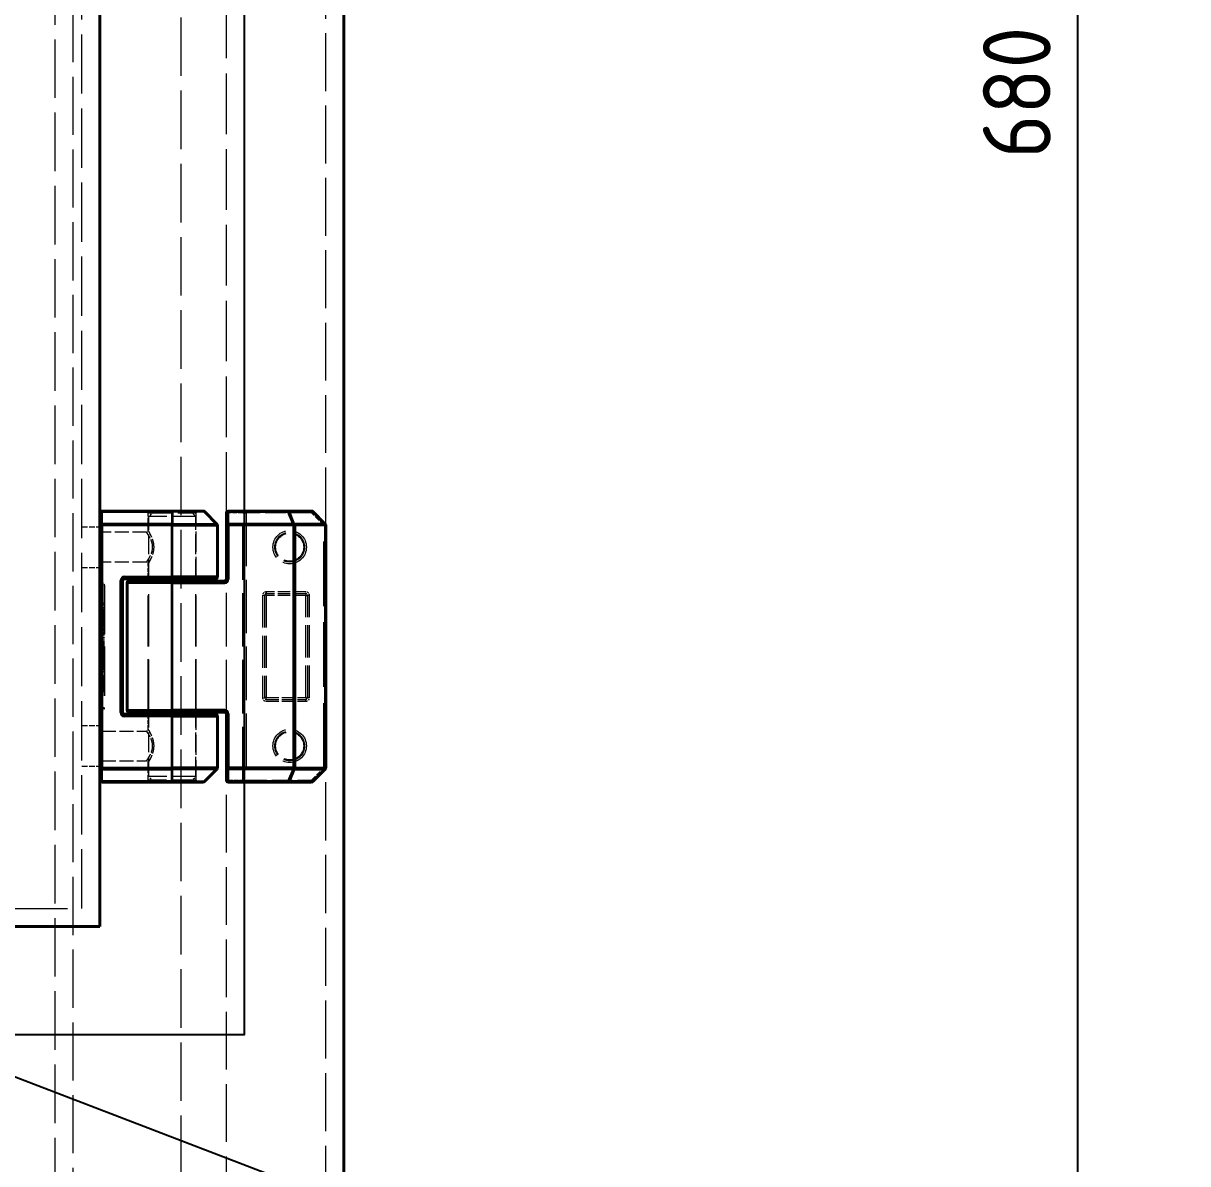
# Model space of a CAD drawing. Header units: millimetres. Extents: x 0 to 2523, y 0 to 1782.
# Drawn here: x 1109.8 to 1238.7, y 717.8 to 844.1 of the extents above; entities that cross this region are included whole.
import ezdxf

# ---------------------------------------------------------------- set-up
doc = ezdxf.new("R2010")
doc.units = ezdxf.units.MM
doc.header["$LTSCALE"] = 3
doc.linetypes.add('DASHED', pattern=[0.2067, 0.1654, -0.0413])
for name, color, linetype, lineweight in [('가려진 것(ISO)', 2, 'DASHED', 18), ('가려진 좁은 것(ISO)', 2, 'DASHED', 18), ('가시적인 것(ISO)', 3, 'Continuous', 40), ('가시적인 좁은 것(ISO)', 3, 'Continuous', 35), ('기호(ISO)', 5, 'Continuous', 25), ('상세 경계(JIS)', 7, 'Continuous', 25), ('치수(ISO)', 2, 'Continuous', 25)]:
    doc.layers.add(name, color=color, linetype=linetype, lineweight=lineweight)
doc.styles.add('치수 텍스트_PSTEK_POSCO', font='isocp.shx')
doc.dimstyles.new('치수_PSTEK_POSCO', dxfattribs={"dimscale": 3, "dimtxt": 2.5, "dimasz": 1.5, "dimexe": 1, "dimexo": 1.5, "dimgap": 1, "dimtad": 1, "dimrnd": 1e-08, "dimdsep": 46, "dimtxsty": '치수 텍스트_PSTEK_POSCO', "dimcen": 0.09, "dimdle": 10, "dimclrd": 7, "dimclre": 7, "dimclrt": 2, "dimadec": 1, "dimazin": 2, "dimtfac": 1, "dimtmove": 0, "dimatfit": 3, "dimfxl": 0, "dimtolj": 1, "dimlwd": -1, "dimlwe": -1, "dimarcsym": 0})
doc.dimstyles.new('치수_PSTEK_POSCO$7', dxfattribs={"dimscale": 3, "dimtxt": 2.5, "dimasz": 2.5, "dimexe": 1, "dimexo": 1.5, "dimgap": 1, "dimtad": 1, "dimrnd": 1e-08, "dimdsep": 46, "dimtxsty": '치수 텍스트_PSTEK_POSCO', "dimcen": 0.09, "dimdle": 10, "dimclrd": 7, "dimclre": 7, "dimclrt": 2, "dimadec": 1, "dimazin": 2, "dimtfac": 1, "dimtmove": 0, "dimatfit": 3, "dimfxl": 0, "dimtolj": 1, "dimlwd": -1, "dimlwe": -1, "dimarcsym": 0})

# ---------------------------------------------------------------- blocks, each defined once
blk = doc.blocks.new('*D28')
at = {"layer": 'Defpoints', "color": 0, "transparency": 16777216}
for p in [(1145.28, 1166.07), (1226.54, 1166.07), (1145.28, 486.07)]:
    blk.add_point(p, dxfattribs=at)
at = {"layer": '치수(ISO)', "color": 7, "transparency": 16777216}
for p, q in [((1149.78, 1166.07), (1229.54, 1166.07)), ((1226.54, 490.57), (1226.54, 1161.57)), ((1149.78, 486.07), (1229.54, 486.07))]:
    blk.add_line(p, q, dxfattribs=at)
for points in [[(1225.79, 1161.57), (1227.29, 1161.57), (1226.54, 1166.07)], [(1225.79, 490.57), (1227.29, 490.57), (1226.54, 486.07)]]:
    blk.add_solid(points, dxfattribs=at)
at = {"layer": '치수(ISO)', "color": 2, "transparency": 16777216, "insert": (1219.79, 829.09), "char_height": 7.5, "attachment_point": 4, "rotation": 90, "style": '치수 텍스트_PSTEK_POSCO'}
blk.add_mtext('\\A1;680', dxfattribs=at)
blk = doc.blocks.new('2dDetail0')
at = {"layer": '상세 경계(JIS)', "flags": 128}
blk.add_lwpolyline([(265.207, 244.046), (378.097, 244.046), (378.097, 321.935), (265.207, 321.935), (265.207, 244.046)], dxfattribs=at)
blk = doc.blocks.new('*D109')
at = {"layer": 'Defpoints', "color": 0, "transparency": 16777216}
for p in [(1118.28, 744.07), (1050.78, 734.07), (1080.78, 734.07)]:
    blk.add_point(p, dxfattribs=at)
at = {"layer": '치수(ISO)', "color": 7, "transparency": 16777216}
for p, q in [((1050.78, 748.57), (1050.78, 753.07)), ((1050.78, 744.07), (1050.78, 734.07)), ((1076.28, 734.07), (1047.78, 734.07)), ((1050.78, 729.57), (1050.78, 725.07))]:
    blk.add_line(p, q, dxfattribs=at)
for points in [[(1050.03, 748.57), (1051.53, 748.57), (1050.78, 744.07)], [(1050.03, 729.57), (1051.53, 729.57), (1050.78, 734.07)]]:
    blk.add_solid(points, dxfattribs=at)
at = {"layer": '치수(ISO)', "color": 2, "transparency": 16777216, "insert": (1044.03, 735.69), "char_height": 7.5, "attachment_point": 4, "rotation": 90, "style": '치수 텍스트_PSTEK_POSCO'}
blk.add_mtext('\\A1;10', dxfattribs=at)

msp = doc.modelspace()

# ---------------------------------------------------------------- linework, layer by layer
at = {"layer": '가려진 것(ISO)', "ltscale": 13.068692}
msp.add_line((1127.2766, 514.0669), (1127.2766, 1138.0669), dxfattribs=at)
at = {"layer": '가려진 것(ISO)', "ltscale": 12.984919}
msp.add_line((1115.2766, 1136.0669), (1115.2766, 516.0669), dxfattribs=at)
at = {"layer": '가려진 것(ISO)', "ltscale": 13.070897}
msp.add_line((1113.2766, 1134.0669), (1113.2766, 518.0669), dxfattribs=at)
at = {"layer": '가려진 것(ISO)', "ltscale": 13.223674}
msp.add_line((1116.2766, 746.0669), (1116.2766, 951.0669), dxfattribs=at)
at = {"layer": '가려진 것(ISO)', "ltscale": 12.918958}
msp.add_line((1143.2766, 788.484), (1143.2766, 908.6497), dxfattribs=at)
at = {"layer": '가려진 것(ISO)', "ltscale": 13.523165}
msp.add_line((1132.2766, 789.8669), (1132.2766, 907.2669), dxfattribs=at)
at = {"layer": '가려진 것(ISO)', "ltscale": 1.237965}
msp.add_line((1123.6266, 787.9168), (1123.6266, 789.8669), dxfattribs=at)
at = {"layer": '가려진 것(ISO)', "ltscale": 0.448852}
for p, q in [((1124.1766, 789.9669), (1123.6766, 789.4668)), ((1128.3766, 789.9669), (1128.8766, 789.4668))]:
    msp.add_line(p, q, dxfattribs=at)
at = {"layer": '가려진 것(ISO)', "ltscale": 5.185843}
for p, q in [((1128.8766, 789.4668), (1123.6766, 789.4668)), ((1128.8766, 760.6669), (1123.6766, 760.6669))]:
    msp.add_line(p, q, dxfattribs=at)
at = {"layer": '가려진 것(ISO)', "ltscale": 4.380694}
for p, q in [((1123.6766, 782.5669), (1123.6766, 789.4668)), ((1128.8766, 782.5669), (1128.8766, 789.4668))]:
    msp.add_line(p, q, dxfattribs=at)
at = {"layer": '가려진 것(ISO)', "ltscale": 4.188526}
msp.add_line((1128.3766, 789.9669), (1124.1766, 789.9669), dxfattribs=at)
at = {"layer": '가려진 것(ISO)', "ltscale": 4.507682}
for p, q in [((1128.9266, 782.7669), (1128.9266, 789.8669)), ((1128.9266, 760.2669), (1128.9266, 767.3669))]:
    msp.add_line(p, q, dxfattribs=at)
at = {"layer": '가려진 것(ISO)', "ltscale": 11.933559}
msp.add_line((1134.2766, 760.2669), (1134.2766, 789.8669), dxfattribs=at)
at = {"layer": '가려진 것(ISO)', "ltscale": 1.269698}
for p, q in [((1116.2766, 788.3169), (1118.2766, 788.3169)), ((1116.2766, 783.8169), (1118.2766, 783.8169)), ((1116.2766, 766.3169), (1118.2766, 766.3169)), ((1116.2766, 761.8169), (1118.2766, 761.8169))]:
    msp.add_line(p, q, dxfattribs=at)
at = {"layer": '가려진 것(ISO)', "ltscale": 3.142692}
for p, q in [((1123.4266, 787.7169), (1118.4766, 787.7169)), ((1123.4266, 784.4169), (1118.4766, 784.4169))]:
    msp.add_line(p, q, dxfattribs=at)
at = {"layer": '가려진 것(ISO)', "ltscale": 0.920515}
msp.add_line((1123.6266, 782.7669), (1123.6266, 784.2169), dxfattribs=at)
at = {"layer": '가려진 것(ISO)', "ltscale": 0.06339}
for p, q in [((1118.4766, 782.0669), (1118.5766, 782.0669)), ((1118.4766, 768.0669), (1118.5766, 768.0669))]:
    msp.add_line(p, q, dxfattribs=at)
at = {"layer": '가려진 것(ISO)', "ltscale": 10.965973}
msp.add_line((1118.7766, 781.8669), (1118.7766, 768.2669), dxfattribs=at)
at = {"layer": '가려진 것(ISO)', "ltscale": 11.369134}
for p, q in [((1123.6266, 768.0169), (1123.6266, 782.1169)), ((1128.9266, 768.0169), (1128.9266, 782.1169))]:
    msp.add_line(p, q, dxfattribs=at)
at = {"layer": '가려진 것(ISO)', "ltscale": 11.691663}
for p, q in [((1123.6766, 767.8169), (1123.6766, 782.3169)), ((1128.8766, 767.8169), (1128.8766, 782.3169))]:
    msp.add_line(p, q, dxfattribs=at)
at = {"layer": '가려진 것(ISO)', "ltscale": 12.014192}
msp.add_line((1132.2766, 767.6169), (1132.2766, 782.5169), dxfattribs=at)
at = {"layer": '가려진 것(ISO)', "ltscale": 7.174257}
for p, q in [((1136.4766, 780.7169), (1136.4766, 769.4169)), ((1141.2766, 769.4169), (1141.2766, 780.7169))]:
    msp.add_line(p, q, dxfattribs=at)
at = {"layer": '가려진 것(ISO)', "ltscale": 2.793455}
for p, q in [((1141.0766, 780.9169), (1136.6766, 780.9169)), ((1136.6766, 769.2169), (1141.0766, 769.2169))]:
    msp.add_line(p, q, dxfattribs=at)
at = {"layer": '가려진 것(ISO)', "ltscale": 0.12688}
for p, q in [((1118.7766, 779.8669), (1118.5766, 779.8669)), ((1118.7766, 779.6794), (1118.5766, 779.6794)), ((1118.7766, 779.3669), (1118.5766, 779.3669)), ((1118.7766, 779.1794), (1118.5766, 779.1794)), ((1118.7766, 779.1169), (1118.5766, 779.1169)), ((1118.7766, 779.0856), (1118.5766, 779.0856)), ((1118.7766, 778.9919), (1118.5766, 778.9919)), ((1118.7766, 778.9606), (1118.5766, 778.9606)), ((1118.7766, 778.9294), (1118.5766, 778.9294)), ((1118.7766, 778.8981), (1118.5766, 778.8981)), ((1118.7766, 778.8356), (1118.5766, 778.8356)), ((1118.7766, 778.7419), (1118.5766, 778.7419)), ((1118.7766, 778.7106), (1118.5766, 778.7106)), ((1118.7766, 778.6169), (1118.5766, 778.6169)), ((1118.7766, 778.5856), (1118.5766, 778.5856)), ((1118.7766, 778.4919), (1118.5766, 778.4919)), ((1118.7766, 778.4606), (1118.5766, 778.4606)), ((1118.7766, 778.4294), (1118.5766, 778.4294)), ((1118.7766, 778.3981), (1118.5766, 778.3981)), ((1118.7766, 778.3669), (1118.5766, 778.3669)), ((1118.7766, 778.3356), (1118.5766, 778.3356)), ((1118.7766, 778.2731), (1118.5766, 778.2731)), ((1118.7766, 778.2419), (1118.5766, 778.2419)), ((1118.7766, 778.2106), (1118.5766, 778.2106)), ((1118.7766, 778.1794), (1118.5766, 778.1794)), ((1118.7766, 778.1169), (1118.5766, 778.1169)), ((1118.7766, 778.0856), (1118.5766, 778.0856)), ((1118.7766, 777.9606), (1118.5766, 777.9606)), ((1118.7766, 777.8356), (1118.5766, 777.8356)), ((1118.7766, 777.7731), (1118.5766, 777.7731)), ((1118.7766, 777.7106), (1118.5766, 777.7106)), ((1118.7766, 777.6794), (1118.5766, 777.6794)), ((1118.7766, 777.6169), (1118.5766, 777.6169)), ((1118.7766, 777.5544), (1118.5766, 777.5544)), ((1118.7766, 777.5231), (1118.5766, 777.5231)), ((1118.7766, 777.4606), (1118.5766, 777.4606)), ((1118.7766, 777.4294), (1118.5766, 777.4294)), ((1118.7766, 777.3669), (1118.5766, 777.3669)), ((1118.7766, 777.3356), (1118.5766, 777.3356)), ((1118.7766, 777.2731), (1118.5766, 777.2731)), ((1118.7766, 777.0856), (1118.5766, 777.0856)), ((1118.7766, 776.9606), (1118.5766, 776.9606)), ((1118.7766, 776.8981), (1118.5766, 776.8981)), ((1118.7766, 776.7731), (1118.5766, 776.7731)), ((1118.7766, 776.5856), (1118.5766, 776.5856)), ((1118.7766, 776.5231), (1118.5766, 776.5231)), ((1118.7766, 776.4919), (1118.5766, 776.4919)), ((1118.7766, 776.3981), (1118.5766, 776.3981)), ((1118.7766, 776.3356), (1118.5766, 776.3356)), ((1118.7766, 776.0856), (1118.5766, 776.0856)), ((1118.7766, 775.8981), (1118.5766, 775.8981)), ((1118.7766, 775.6481), (1118.5766, 775.6481)), ((1118.7766, 775.6169), (1118.5766, 775.6169)), ((1118.7766, 775.5544), (1118.5766, 775.5544)), ((1118.7766, 775.4606), (1118.5766, 775.4606)), ((1118.7766, 775.4294), (1118.5766, 775.4294)), ((1118.7766, 775.3669), (1118.5766, 775.3669)), ((1118.7766, 775.3044), (1118.5766, 775.3044)), ((1118.7766, 775.2731), (1118.5766, 775.2731)), ((1118.7766, 775.1481), (1118.5766, 775.1481)), ((1118.7766, 775.0231), (1118.5766, 775.0231)), ((1118.7766, 774.9919), (1118.5766, 774.9919)), ((1118.7766, 774.9294), (1118.5766, 774.9294)), ((1118.7766, 774.8981), (1118.5766, 774.8981)), ((1118.7766, 774.8669), (1118.5766, 774.8669)), ((1118.7766, 774.8356), (1118.5766, 774.8356)), ((1118.7766, 774.8044), (1118.5766, 774.8044)), ((1118.7766, 774.7731), (1118.5766, 774.7731)), ((1118.7766, 774.7419), (1118.5766, 774.7419)), ((1118.7766, 774.6794), (1118.5766, 774.6794)), ((1118.7766, 774.6481), (1118.5766, 774.6481)), ((1118.7766, 774.6169), (1118.5766, 774.6169)), ((1118.7766, 774.5856), (1118.5766, 774.5856)), ((1118.7766, 774.5544), (1118.5766, 774.5544)), ((1118.7766, 774.5231), (1118.5766, 774.5231)), ((1118.7766, 774.4919), (1118.5766, 774.4919)), ((1118.7766, 774.4294), (1118.5766, 774.4294)), ((1118.7766, 774.3981), (1118.5766, 774.3981)), ((1118.7766, 774.3669), (1118.5766, 774.3669)), ((1118.7766, 774.3356), (1118.5766, 774.3356)), ((1118.7766, 774.2731), (1118.5766, 774.2731)), ((1118.7766, 774.2419), (1118.5766, 774.2419)), ((1118.7766, 774.2106), (1118.5766, 774.2106)), ((1118.7766, 774.1794), (1118.5766, 774.1794)), ((1118.7766, 774.1481), (1118.5766, 774.1481)), ((1118.7766, 774.1169), (1118.5766, 774.1169)), ((1118.7766, 774.0856), (1118.5766, 774.0856)), ((1118.7766, 774.0544), (1118.5766, 774.0544)), ((1118.7766, 773.9919), (1118.5766, 773.9919)), ((1118.7766, 773.9606), (1118.5766, 773.9606)), ((1118.7766, 773.9294), (1118.5766, 773.9294)), ((1118.7766, 773.8981), (1118.5766, 773.8981)), ((1118.7766, 773.8669), (1118.5766, 773.8669)), ((1118.7766, 773.8044), (1118.5766, 773.8044)), ((1118.7766, 773.7731), (1118.5766, 773.7731)), ((1118.7766, 773.6481), (1118.5766, 773.6481)), ((1118.7766, 773.5856), (1118.5766, 773.5856)), ((1118.7766, 773.5231), (1118.5766, 773.5231)), ((1118.7766, 773.4919), (1118.5766, 773.4919)), ((1118.7766, 773.4606), (1118.5766, 773.4606)), ((1118.7766, 773.4294), (1118.5766, 773.4294)), ((1118.7766, 773.3981), (1118.5766, 773.3981)), ((1118.7766, 773.3669), (1118.5766, 773.3669)), ((1118.7766, 773.3356), (1118.5766, 773.3356)), ((1118.7766, 773.3044), (1118.5766, 773.3044)), ((1118.7766, 773.2419), (1118.5766, 773.2419)), ((1118.7766, 773.2106), (1118.5766, 773.2106)), ((1118.7766, 773.1794), (1118.5766, 773.1794)), ((1118.7766, 773.1169), (1118.5766, 773.1169)), ((1118.7766, 773.0544), (1118.5766, 773.0544)), ((1118.7766, 773.0231), (1118.5766, 773.0231)), ((1118.7766, 772.9919), (1118.5766, 772.9919)), ((1118.7766, 772.8669), (1118.5766, 772.8669)), ((1118.7766, 772.8356), (1118.5766, 772.8356)), ((1118.7766, 772.7731), (1118.5766, 772.7731)), ((1118.7766, 772.7106), (1118.5766, 772.7106)), ((1118.7766, 772.6794), (1118.5766, 772.6794)), ((1118.7766, 772.5856), (1118.5766, 772.5856)), ((1118.7766, 772.5231), (1118.5766, 772.5231)), ((1118.7766, 772.4919), (1118.5766, 772.4919)), ((1118.7766, 772.2731), (1118.5766, 772.2731)), ((1118.7766, 771.8356), (1118.5766, 771.8356)), ((1118.7766, 771.8044), (1118.5766, 771.8044)), ((1118.7766, 771.7106), (1118.5766, 771.7106)), ((1118.7766, 771.5856), (1118.5766, 771.5856)), ((1118.7766, 771.5231), (1118.5766, 771.5231)), ((1118.7766, 771.3669), (1118.5766, 771.3669)), ((1118.7766, 771.2731), (1118.5766, 771.2731)), ((1118.7766, 771.2419), (1118.5766, 771.2419)), ((1118.7766, 771.1794), (1118.5766, 771.1794)), ((1118.7766, 771.0856), (1118.5766, 771.0856)), ((1118.7766, 771.0544), (1118.5766, 771.0544)), ((1118.7766, 770.9919), (1118.5766, 770.9919)), ((1118.7766, 770.9294), (1118.5766, 770.9294)), ((1118.7766, 770.8981), (1118.5766, 770.8981)), ((1118.7766, 770.8356), (1118.5766, 770.8356)), ((1118.7766, 770.7731), (1118.5766, 770.7731)), ((1118.7766, 770.6481), (1118.5766, 770.6481)), ((1118.7766, 770.5231), (1118.5766, 770.5231)), ((1118.7766, 770.4919), (1118.5766, 770.4919)), ((1118.7766, 770.3669), (1118.5766, 770.3669)), ((1118.7766, 770.3356), (1118.5766, 770.3356)), ((1118.7766, 770.2731), (1118.5766, 770.2731)), ((1118.7766, 770.2419), (1118.5766, 770.2419)), ((1118.7766, 770.2106), (1118.5766, 770.2106)), ((1118.7766, 770.0856), (1118.5766, 770.0856)), ((1118.7766, 770.0544), (1118.5766, 770.0544))]:
    msp.add_line(p, q, dxfattribs=at)
at = {"layer": '가려진 것(ISO)', "ltscale": 0.920521}
msp.add_line((1123.6266, 765.9168), (1123.6266, 767.3669), dxfattribs=at)
at = {"layer": '가려진 것(ISO)', "ltscale": 4.380693}
for p, q in [((1123.6766, 760.6669), (1123.6766, 767.5669)), ((1128.8766, 760.6669), (1128.8766, 767.5669))]:
    msp.add_line(p, q, dxfattribs=at)
at = {"layer": '가려진 것(ISO)', "ltscale": 3.14268}
msp.add_line((1118.4766, 765.7169), (1123.4266, 765.7169), dxfattribs=at)
at = {"layer": '가려진 것(ISO)', "ltscale": 3.142681}
msp.add_line((1118.4766, 762.4169), (1123.4266, 762.4169), dxfattribs=at)
at = {"layer": '가려진 것(ISO)', "ltscale": 1.237971}
msp.add_line((1123.6266, 760.2669), (1123.6266, 762.2169), dxfattribs=at)
at = {"layer": '가려진 것(ISO)', "ltscale": 0.448853}
for p, q in [((1124.1766, 760.1669), (1123.6766, 760.6669)), ((1128.3766, 760.1669), (1128.8766, 760.6669))]:
    msp.add_line(p, q, dxfattribs=at)
at = {"layer": '가려진 것(ISO)', "ltscale": 12.97622}
msp.add_line((1143.2766, 488.0669), (1143.2766, 761.6497), dxfattribs=at)
at = {"layer": '가려진 것(ISO)', "ltscale": 4.188524}
msp.add_line((1128.3766, 760.1669), (1124.1766, 760.1669), dxfattribs=at)
at = {"layer": '가려진 것(ISO)', "ltscale": 12.910631}
msp.add_line((1132.2766, 488.0669), (1132.2766, 760.2669), dxfattribs=at)
at = {"layer": '가려진 것(ISO)', "ltscale": 12.986021}
msp.add_line((810.2766, 746.0669), (1116.2766, 746.0669), dxfattribs=at)
at = {"layer": '가려진 것(ISO)', "ltscale": 6.582059}
for centre in [(1139.2766, 786.0669), (1139.2766, 764.0669)]:
    msp.add_circle(centre, 1.65, dxfattribs=at)
at = {"layer": '가려진 것(ISO)', "ltscale": 0.199359}
for centre, start, end in [((1123.4266, 789.8669), 0, 90), ((1129.1266, 789.8669), 90, 180), ((1134.4766, 789.8669), 90, 180), ((1118.4766, 787.9169), 180, 270), ((1118.4766, 784.2169), 90, 180), ((1123.4266, 782.7669), 270, 0), ((1129.1266, 782.7669), 180, 270), ((1118.4766, 782.2669), 180, 270), ((1118.5766, 781.8669), 0, 90), ((1123.4266, 782.1169), 0, 90), ((1129.1266, 782.1169), 90, 180), ((1136.6766, 780.7169), 90, 180), ((1141.0766, 780.7169), 0, 90), ((1136.6766, 769.4169), 180, 270), ((1141.0766, 769.4169), 270, 0), ((1118.4766, 767.8669), 90, 180), ((1118.5766, 768.2669), 270, 0), ((1123.4266, 768.0169), 270, 0), ((1123.4266, 767.3669), 0, 90), ((1129.1266, 768.0169), 180, 270), ((1129.1266, 767.3669), 90, 180), ((1118.4766, 765.9169), 180, 270), ((1118.4766, 762.2169), 90, 180), ((1123.4266, 760.2669), 270, 0), ((1129.1266, 760.2669), 180, 270), ((1134.4766, 760.2669), 180, 270)]:
    msp.add_arc(centre, 0.2, start, end, dxfattribs=at)
at = {"layer": '가려진 것(ISO)', "ltscale": 0.199349}
msp.add_open_spline([(1123.4266, 787.7169), (1123.448, 787.7169), (1123.4696, 787.7204), (1123.5101, 787.7339), (1123.5294, 787.744), (1123.5634, 787.7694), (1123.5785, 787.7851), (1123.6028, 787.82), (1123.6123, 787.8396), (1123.6238, 787.8783), (1123.6266, 787.8977), (1123.6266, 787.9169)], degree=3, knots=[0, 0, 0, 0, 0.006421037, 0.006421037, 0.0127920387, 0.0127920387, 0.0191648297, 0.0191648297, 0.025537558, 0.025537558, 0.0312860612, 0.0312860612, 0.0312860612, 0.0312860612], dxfattribs=at)
at = {"layer": '가려진 것(ISO)'}
for points in [[(1123.4266, 784.4169), (1123.4266, 784.4169), (1123.4266, 784.4169), (1123.4266, 784.4169)], [(1123.6266, 784.2169), (1123.6266, 784.2169), (1123.6266, 784.2169), (1123.6266, 784.2169)], [(1123.4266, 762.4169), (1123.4266, 762.4169), (1123.4266, 762.4169), (1123.4266, 762.4169)], [(1123.6266, 762.2169), (1123.6266, 762.2169), (1123.6266, 762.2169), (1123.6266, 762.2169)]]:
    msp.add_open_spline(points, degree=3, dxfattribs=at)
at = {"layer": '가려진 것(ISO)', "ltscale": 0.19935}
msp.add_open_spline([(1123.6266, 784.2169), (1123.6266, 784.2383), (1123.623, 784.2599), (1123.6095, 784.3004), (1123.5994, 784.3197), (1123.574, 784.3537), (1123.5583, 784.3688), (1123.5235, 784.3931), (1123.5038, 784.4026), (1123.4651, 784.414), (1123.4457, 784.4169), (1123.4266, 784.4169)], degree=3, knots=[0, 0, 0, 0, 0.0064210381, 0.0064210381, 0.0127920403, 0.0127920403, 0.0191648304, 0.0191648304, 0.0255375569, 0.0255375569, 0.0312862255, 0.0312862255, 0.0312862255, 0.0312862255], dxfattribs=at)
at = {"layer": '가려진 것(ISO)', "ltscale": 0.199354}
msp.add_open_spline([(1123.4266, 765.7169), (1123.448, 765.7169), (1123.4696, 765.7204), (1123.5101, 765.7339), (1123.5294, 765.744), (1123.5634, 765.7694), (1123.5785, 765.7851), (1123.6028, 765.82), (1123.6123, 765.8396), (1123.6238, 765.8783), (1123.6266, 765.8977), (1123.6266, 765.9169)], degree=3, knots=[0, 0, 0, 0, 0.0064210258, 0.0064210258, 0.0127920248, 0.0127920248, 0.019164823, 0.019164823, 0.0255375638, 0.0255375638, 0.0312868579, 0.0312868579, 0.0312868579, 0.0312868579], dxfattribs=at)
at = {"layer": '가려진 것(ISO)', "ltscale": 0.199353}
msp.add_open_spline([(1123.6266, 762.2169), (1123.6266, 762.2383), (1123.623, 762.2599), (1123.6095, 762.3004), (1123.5994, 762.3197), (1123.574, 762.3537), (1123.5583, 762.3688), (1123.5235, 762.3931), (1123.5038, 762.4026), (1123.4651, 762.414), (1123.4457, 762.4169), (1123.4266, 762.4169)], degree=3, knots=[0, 0, 0, 0, 0.0064210313, 0.0064210313, 0.0127920334, 0.0127920334, 0.0191648315, 0.0191648315, 0.0255375666, 0.0255375666, 0.0312865551, 0.0312865551, 0.0312865551, 0.0312865551], dxfattribs=at)
at = {"layer": '가려진 좁은 것(ISO)', "ltscale": 5.285573}
for p, q in [((1123.6266, 789.8669), (1128.9266, 789.8669)), ((1128.9266, 760.2669), (1123.6266, 760.2669))]:
    msp.add_line(p, q, dxfattribs=at)
at = {"layer": '가려진 좁은 것(ISO)', "ltscale": 0.199359}
for p, q in [((1132.4766, 789.8669), (1132.2766, 789.8669)), ((1134.0766, 789.8669), (1134.0766, 790.0669)), ((1134.0766, 789.8669), (1134.2766, 789.8669)), ((1134.2766, 789.8669), (1134.4766, 789.8669)), ((1134.4766, 790.0669), (1134.4766, 789.8669)), ((1141.6937, 790.0669), (1141.6937, 789.8669)), ((1141.8351, 790.0083), (1141.6937, 789.8669)), ((1143.218, 788.6254), (1143.0766, 788.484)), ((1118.4766, 781.8669), (1118.2766, 781.8669)), ((1118.5766, 782.0669), (1118.5766, 781.8669)), ((1118.5766, 781.8669), (1118.7766, 781.8669)), ((1136.4766, 780.7169), (1136.2766, 780.7169)), ((1136.4766, 780.7169), (1136.6766, 780.7169)), ((1136.6766, 781.1169), (1136.6766, 780.9169)), ((1136.6766, 780.7169), (1136.6766, 780.9169)), ((1141.0766, 780.9169), (1141.0766, 781.1169)), ((1141.0766, 780.9169), (1141.0766, 780.7169)), ((1141.0766, 780.7169), (1141.2766, 780.7169)), ((1141.4766, 780.7169), (1141.2766, 780.7169)), ((1136.2766, 769.4169), (1136.4766, 769.4169)), ((1136.6766, 769.4169), (1136.4766, 769.4169)), ((1136.6766, 769.2169), (1136.6766, 769.4169)), ((1136.6766, 769.2169), (1136.6766, 769.0169)), ((1141.0766, 769.4169), (1141.0766, 769.2169)), ((1141.2766, 769.4169), (1141.0766, 769.4169)), ((1141.0766, 769.0169), (1141.0766, 769.2169)), ((1141.2766, 769.4169), (1141.4766, 769.4169)), ((1118.2766, 768.2669), (1118.4766, 768.2669)), ((1118.5766, 768.2669), (1118.5766, 768.0669)), ((1118.7766, 768.2669), (1118.5766, 768.2669)), ((1143.218, 761.5083), (1143.0766, 761.6497)), ((1132.2766, 760.2669), (1132.4766, 760.2669)), ((1134.0766, 760.0669), (1134.0766, 760.2669)), ((1134.2766, 760.2669), (1134.0766, 760.2669)), ((1134.2766, 760.2669), (1134.4766, 760.2669)), ((1134.4766, 760.2669), (1134.4766, 760.0669)), ((1141.6937, 760.0669), (1141.6937, 760.2669)), ((1141.6937, 760.2669), (1141.8351, 760.1254))]:
    msp.add_line(p, q, dxfattribs=at)
at = {"layer": '가려진 좁은 것(ISO)', "ltscale": 1.015738}
for p, q in [((1134.0766, 789.8669), (1132.4766, 789.8669)), ((1132.4766, 760.2669), (1134.0766, 760.2669))]:
    msp.add_line(p, q, dxfattribs=at)
at = {"layer": '가려진 좁은 것(ISO)', "ltscale": 11.933559}
for p, q in [((1134.0766, 760.2669), (1134.0766, 789.8669)), ((1134.4766, 789.8669), (1134.4766, 760.2669))]:
    msp.add_line(p, q, dxfattribs=at)
at = {"layer": '가려진 좁은 것(ISO)', "ltscale": 4.582065}
for p, q in [((1141.6937, 789.8669), (1134.4766, 789.8669)), ((1134.4766, 760.2669), (1141.6937, 760.2669))]:
    msp.add_line(p, q, dxfattribs=at)
at = {"layer": '가려진 좁은 것(ISO)', "ltscale": 1.24153}
for p, q in [((1143.0766, 788.484), (1141.6937, 789.8669)), ((1141.6937, 760.2669), (1143.0766, 761.6497))]:
    msp.add_line(p, q, dxfattribs=at)
at = {"layer": '가려진 좁은 것(ISO)', "ltscale": 14.424725}
msp.add_line((1143.0766, 761.6497), (1143.0766, 788.484), dxfattribs=at)
at = {"layer": '가려진 좁은 것(ISO)', "ltscale": 0.06339}
for p, q in [((1118.4766, 781.8669), (1118.5766, 781.8669)), ((1118.4766, 768.2669), (1118.5766, 768.2669))]:
    msp.add_line(p, q, dxfattribs=at)
at = {"layer": '가려진 좁은 것(ISO)', "ltscale": 10.965973}
msp.add_line((1118.5766, 781.8669), (1118.5766, 768.2669), dxfattribs=at)
at = {"layer": '가려진 좁은 것(ISO)', "ltscale": 7.174257}
for p, q in [((1136.2766, 780.7169), (1136.2766, 769.4169)), ((1136.6766, 780.7169), (1136.6766, 769.4169)), ((1141.0766, 769.4169), (1141.0766, 780.7169)), ((1141.4766, 769.4169), (1141.4766, 780.7169))]:
    msp.add_line(p, q, dxfattribs=at)
at = {"layer": '가려진 좁은 것(ISO)', "ltscale": 2.793455}
for p, q in [((1141.0766, 781.1169), (1136.6766, 781.1169)), ((1141.0766, 780.7169), (1136.6766, 780.7169)), ((1136.6766, 769.4169), (1141.0766, 769.4169)), ((1136.6766, 769.0169), (1141.0766, 769.0169))]:
    msp.add_line(p, q, dxfattribs=at)
at = {"layer": '가려진 좁은 것(ISO)', "ltscale": 7.379896}
for centre in [(1139.2766, 786.0669), (1139.2766, 764.0669)]:
    msp.add_circle(centre, 1.85, dxfattribs=at)
at = {"layer": '가려진 좁은 것(ISO)', "ltscale": 6.195138}
for centre in [(1139.2766, 786.0669), (1139.2766, 764.0669)]:
    msp.add_circle(centre, 1.553, dxfattribs=at)
at = {"layer": '가려진 좁은 것(ISO)', "ltscale": 0.109657}
for centre, start, end in [((1124.1086, 786.0669), 0.000011, 0.000011), ((1124.1086, 764.0669), 0.00005, 0.00005)]:
    msp.add_arc(centre, 0.2, start, end, dxfattribs=at)
at = {"layer": '가려진 좁은 것(ISO)', "ltscale": 0.398819}
for centre, start, end in [((1136.6766, 780.7169), 90, 180), ((1141.0766, 780.7169), 0, 90), ((1136.6766, 769.4169), 180, 270), ((1141.0766, 769.4169), 270, 0)]:
    msp.add_arc(centre, 0.4, start, end, dxfattribs=at)
at = {"layer": '가려진 좁은 것(ISO)', "ltscale": 1.835521}
msp.add_open_spline([(1124.2608, 786.0669), (1124.2608, 786.1162), (1124.2592, 786.166), (1124.256, 786.2164), (1124.2527, 786.2669), (1124.2478, 786.3182), (1124.2413, 786.3691), (1124.2347, 786.4201), (1124.2266, 786.4709), (1124.2171, 786.5205), (1124.2076, 786.5702), (1124.1969, 786.6187), (1124.1855, 786.6649), (1124.1741, 786.711), (1124.162, 786.7549), (1124.149, 786.7987), (1124.136, 786.8425), (1124.122, 786.8863), (1124.1062, 786.932), (1124.0904, 786.9777), (1124.0728, 787.0255), (1124.054, 787.0737), (1124.0351, 787.122), (1124.0148, 787.1708), (1123.9933, 787.2201), (1123.9717, 787.2694), (1123.9489, 787.3193), (1123.925, 787.3692), (1123.9011, 787.4192), (1123.876, 787.4693), (1123.8506, 787.5185), (1123.8252, 787.5676), (1123.7993, 787.6159), (1123.7739, 787.662), (1123.7485, 787.7081), (1123.7236, 787.752), (1123.7016, 787.7899), (1123.6796, 787.8279), (1123.6607, 787.8598), (1123.6477, 787.8817), (1123.6347, 787.9035), (1123.6275, 787.9154), (1123.6266, 787.9167), (1123.6266, 787.9168), (1123.6266, 787.9169), (1123.6266, 787.9169)], degree=3, knots=[0, 0, 0, 0, 0.035714286, 0.035714286, 0.035714286, 0.071428571, 0.071428571, 0.071428571, 0.107142857, 0.107142857, 0.107142857, 0.142857143, 0.142857143, 0.142857143, 0.178571429, 0.178571429, 0.178571429, 0.214285714, 0.214285714, 0.214285714, 0.25, 0.25, 0.25, 0.285714286, 0.285714286, 0.285714286, 0.321428571, 0.321428571, 0.321428571, 0.357142857, 0.357142857, 0.357142857, 0.392857143, 0.392857143, 0.392857143, 0.428571429, 0.428571429, 0.428571429, 0.464285714, 0.464285714, 0.464285714, 0.5, 0.5, 0.5, 0.502295932, 0.502295932, 0.502295932, 0.502295932], dxfattribs=at)
at = {"layer": '가려진 좁은 것(ISO)', "ltscale": 1.713623}
msp.add_open_spline([(1124.1086, 786.0669), (1124.1086, 786.1108), (1124.1069, 786.1553), (1124.1035, 786.2003), (1124.1, 786.2454), (1124.0947, 786.2911), (1124.0876, 786.3365), (1124.0806, 786.382), (1124.0718, 786.4273), (1124.0616, 786.4716), (1124.0515, 786.5158), (1124.0399, 786.5591), (1124.0276, 786.6003), (1124.0154, 786.6414), (1124.0024, 786.6806), (1123.9884, 786.7196), (1123.9744, 786.7587), (1123.9593, 786.7977), (1123.9424, 786.8385), (1123.9254, 786.8793), (1123.9065, 786.9219), (1123.8862, 786.9649), (1123.8659, 787.008), (1123.8441, 787.0515), (1123.8209, 787.0955), (1123.7978, 787.1395), (1123.7732, 787.1839), (1123.7475, 787.2285), (1123.7217, 787.273), (1123.6949, 787.3177), (1123.6675, 787.3616), (1123.6401, 787.4054), (1123.6123, 787.4484), (1123.585, 787.4896), (1123.5577, 787.5307), (1123.5309, 787.5698), (1123.5073, 787.6037), (1123.4837, 787.6376), (1123.4633, 787.666), (1123.4493, 787.6855), (1123.4353, 787.7049), (1123.4275, 787.7155), (1123.4267, 787.7167), (1123.4266, 787.7168), (1123.4266, 787.7169), (1123.4266, 787.7169)], degree=3, knots=[0, 0, 0, 0, 0.035714286, 0.035714286, 0.035714286, 0.071428571, 0.071428571, 0.071428571, 0.107142857, 0.107142857, 0.107142857, 0.142857143, 0.142857143, 0.142857143, 0.178571429, 0.178571429, 0.178571429, 0.214285714, 0.214285714, 0.214285714, 0.25, 0.25, 0.25, 0.285714286, 0.285714286, 0.285714286, 0.321428571, 0.321428571, 0.321428571, 0.357142857, 0.357142857, 0.357142857, 0.392857143, 0.392857143, 0.392857143, 0.428571429, 0.428571429, 0.428571429, 0.464285714, 0.464285714, 0.464285714, 0.5, 0.5, 0.5, 0.502303722, 0.502303722, 0.502303722, 0.502303722], dxfattribs=at)
at = {"layer": '가려진 좁은 것(ISO)', "ltscale": 1.713606}
msp.add_open_spline([(1123.4266, 784.4169), (1123.4266, 784.4169), (1123.4324, 784.4249), (1123.4439, 784.4408), (1123.4563, 784.4579), (1123.4754, 784.4844), (1123.4982, 784.5171), (1123.5211, 784.5498), (1123.5478, 784.5884), (1123.5752, 784.6295), (1123.6027, 784.6706), (1123.631, 784.714), (1123.6588, 784.7583), (1123.6867, 784.8026), (1123.7141, 784.8479), (1123.7404, 784.8931), (1123.7668, 784.9383), (1123.792, 784.9836), (1123.8157, 785.0283), (1123.8395, 785.0731), (1123.8618, 785.1174), (1123.8826, 785.1613), (1123.9035, 785.2051), (1123.9228, 785.2484), (1123.9403, 785.2902), (1123.9577, 785.332), (1123.9733, 785.3722), (1123.9876, 785.4119), (1124.0019, 785.4516), (1124.0149, 785.4907), (1124.0271, 785.5316), (1124.0393, 785.5726), (1124.0508, 785.6152), (1124.061, 785.6594), (1124.0712, 785.7035), (1124.0801, 785.749), (1124.0873, 785.7948), (1124.0944, 785.8406), (1124.0998, 785.8866), (1124.1034, 785.9321), (1124.1069, 785.9775), (1124.1086, 786.0225), (1124.1086, 786.0669)], degree=3, knots=[0.502666002, 0.502666002, 0.502666002, 0.502666002, 0.535714286, 0.535714286, 0.535714286, 0.571428571, 0.571428571, 0.571428571, 0.607142857, 0.607142857, 0.607142857, 0.642857143, 0.642857143, 0.642857143, 0.678571429, 0.678571429, 0.678571429, 0.714285714, 0.714285714, 0.714285714, 0.75, 0.75, 0.75, 0.785714286, 0.785714286, 0.785714286, 0.821428571, 0.821428571, 0.821428571, 0.857142857, 0.857142857, 0.857142857, 0.892857143, 0.892857143, 0.892857143, 0.928571429, 0.928571429, 0.928571429, 0.964285714, 0.964285714, 0.964285714, 1, 1, 1, 1], dxfattribs=at)
at = {"layer": '가려진 좁은 것(ISO)', "ltscale": 1.8355}
msp.add_open_spline([(1123.6266, 784.2169), (1123.6266, 784.2169), (1123.6321, 784.2258), (1123.6427, 784.2437), (1123.6542, 784.263), (1123.6719, 784.2927), (1123.6932, 784.3293), (1123.7145, 784.3659), (1123.7393, 784.4093), (1123.7648, 784.4553), (1123.7904, 784.5013), (1123.8167, 784.55), (1123.8425, 784.5997), (1123.8684, 784.6494), (1123.894, 784.7002), (1123.9184, 784.7509), (1123.9429, 784.8016), (1123.9663, 784.8523), (1123.9884, 784.9025), (1124.0105, 784.9527), (1124.0313, 785.0024), (1124.0506, 785.0515), (1124.07, 785.1007), (1124.088, 785.1493), (1124.1042, 785.1961), (1124.1205, 785.243), (1124.135, 785.288), (1124.1483, 785.3325), (1124.1615, 785.377), (1124.1736, 785.4209), (1124.185, 785.4668), (1124.1963, 785.5127), (1124.207, 785.5606), (1124.2165, 785.61), (1124.226, 785.6595), (1124.2343, 785.7106), (1124.2409, 785.7619), (1124.2476, 785.8133), (1124.2526, 785.8649), (1124.2559, 785.9158), (1124.2592, 785.9667), (1124.2608, 786.017), (1124.2608, 786.0669)], degree=3, knots=[0.502658788, 0.502658788, 0.502658788, 0.502658788, 0.535714286, 0.535714286, 0.535714286, 0.571428571, 0.571428571, 0.571428571, 0.607142857, 0.607142857, 0.607142857, 0.642857143, 0.642857143, 0.642857143, 0.678571429, 0.678571429, 0.678571429, 0.714285714, 0.714285714, 0.714285714, 0.75, 0.75, 0.75, 0.785714286, 0.785714286, 0.785714286, 0.821428571, 0.821428571, 0.821428571, 0.857142857, 0.857142857, 0.857142857, 0.892857143, 0.892857143, 0.892857143, 0.928571429, 0.928571429, 0.928571429, 0.964285714, 0.964285714, 0.964285714, 1, 1, 1, 1], dxfattribs=at)
at = {"layer": '가려진 좁은 것(ISO)', "ltscale": 1.83552}
msp.add_open_spline([(1124.2608, 764.0669), (1124.2608, 764.117), (1124.2592, 764.1675), (1124.2558, 764.2187), (1124.2525, 764.2699), (1124.2474, 764.3218), (1124.2407, 764.3734), (1124.234, 764.425), (1124.2256, 764.4763), (1124.216, 764.526), (1124.2065, 764.5757), (1124.1957, 764.6237), (1124.1843, 764.6697), (1124.1728, 764.7158), (1124.1606, 764.7599), (1124.1472, 764.8046), (1124.1338, 764.8493), (1124.1192, 764.8947), (1124.1028, 764.9418), (1124.0864, 764.9889), (1124.0682, 765.0378), (1124.0487, 765.0871), (1124.0291, 765.1365), (1124.0082, 765.1864), (1123.9859, 765.2368), (1123.9637, 765.2873), (1123.9401, 765.3382), (1123.9154, 765.3891), (1123.8908, 765.44), (1123.8651, 765.4908), (1123.8391, 765.5406), (1123.8131, 765.5904), (1123.7867, 765.6391), (1123.7612, 765.685), (1123.7356, 765.7309), (1123.711, 765.774), (1123.69, 765.81), (1123.669, 765.8459), (1123.6518, 765.8747), (1123.6409, 765.8929), (1123.6314, 765.9089), (1123.6266, 765.9169), (1123.6266, 765.9169)], degree=3, knots=[0, 0, 0, 0, 0.035714286, 0.035714286, 0.035714286, 0.071428571, 0.071428571, 0.071428571, 0.107142857, 0.107142857, 0.107142857, 0.142857143, 0.142857143, 0.142857143, 0.178571429, 0.178571429, 0.178571429, 0.214285714, 0.214285714, 0.214285714, 0.25, 0.25, 0.25, 0.285714286, 0.285714286, 0.285714286, 0.321428571, 0.321428571, 0.321428571, 0.357142857, 0.357142857, 0.357142857, 0.392857143, 0.392857143, 0.392857143, 0.428571429, 0.428571429, 0.428571429, 0.464285714, 0.464285714, 0.464285714, 0.495426526, 0.495426526, 0.495426526, 0.495426526], dxfattribs=at)
at = {"layer": '가려진 좁은 것(ISO)', "ltscale": 1.713622}
msp.add_open_spline([(1124.1086, 764.0669), (1124.1086, 764.1115), (1124.1069, 764.1566), (1124.1033, 764.2023), (1124.0997, 764.248), (1124.0943, 764.2943), (1124.087, 764.3403), (1124.0798, 764.3863), (1124.0708, 764.4321), (1124.0605, 764.4764), (1124.0502, 764.5207), (1124.0387, 764.5636), (1124.0263, 764.6046), (1124.014, 764.6457), (1124.0009, 764.685), (1123.9865, 764.7249), (1123.9721, 764.7648), (1123.9564, 764.8052), (1123.9387, 764.8472), (1123.9211, 764.8893), (1123.9015, 764.9328), (1123.8805, 764.9769), (1123.8595, 765.0209), (1123.837, 765.0654), (1123.813, 765.1104), (1123.7891, 765.1554), (1123.7637, 765.2008), (1123.7372, 765.2462), (1123.7107, 765.2916), (1123.6831, 765.3369), (1123.6551, 765.3813), (1123.6271, 765.4257), (1123.5988, 765.4691), (1123.5713, 765.5101), (1123.5438, 765.5511), (1123.5173, 765.5894), (1123.4948, 765.6215), (1123.4722, 765.6537), (1123.4538, 765.6793), (1123.442, 765.6956), (1123.4318, 765.7097), (1123.4266, 765.7168), (1123.4266, 765.7169)], degree=3, knots=[0, 0, 0, 0, 0.035714286, 0.035714286, 0.035714286, 0.071428571, 0.071428571, 0.071428571, 0.107142857, 0.107142857, 0.107142857, 0.142857143, 0.142857143, 0.142857143, 0.178571429, 0.178571429, 0.178571429, 0.214285714, 0.214285714, 0.214285714, 0.25, 0.25, 0.25, 0.285714286, 0.285714286, 0.285714286, 0.321428571, 0.321428571, 0.321428571, 0.357142857, 0.357142857, 0.357142857, 0.392857143, 0.392857143, 0.392857143, 0.428571429, 0.428571429, 0.428571429, 0.464285714, 0.464285714, 0.464285714, 0.495418369, 0.495418369, 0.495418369, 0.495418369], dxfattribs=at)
at = {"layer": '가려진 좁은 것(ISO)', "ltscale": 1.713556}
msp.add_open_spline([(1123.4266, 762.4169), (1123.4266, 762.4169), (1123.4267, 762.417), (1123.4269, 762.4173), (1123.4285, 762.4195), (1123.437, 762.4312), (1123.4517, 762.4516), (1123.4664, 762.472), (1123.4873, 762.5013), (1123.5113, 762.5358), (1123.5352, 762.5703), (1123.5621, 762.6096), (1123.5894, 762.6508), (1123.6167, 762.692), (1123.6445, 762.7351), (1123.6717, 762.7789), (1123.6989, 762.8227), (1123.7257, 762.8673), (1123.7512, 762.9117), (1123.7767, 762.9561), (1123.8011, 763.0004), (1123.8241, 763.0442), (1123.847, 763.088), (1123.8686, 763.1313), (1123.8887, 763.1742), (1123.9088, 763.217), (1123.9275, 763.2593), (1123.9443, 763.2998), (1123.9611, 763.3404), (1123.9759, 763.3791), (1123.9898, 763.4179), (1124.0037, 763.4568), (1124.0165, 763.4958), (1124.0286, 763.5368), (1124.0408, 763.5778), (1124.0522, 763.6208), (1124.0623, 763.6648), (1124.0723, 763.7088), (1124.081, 763.7538), (1124.0879, 763.799), (1124.0949, 763.8441), (1124.1001, 763.8894), (1124.1035, 763.9342), (1124.107, 763.979), (1124.1086, 764.0232), (1124.1086, 764.0669)], degree=3, knots=[0.495788687, 0.495788687, 0.495788687, 0.495788687, 0.5, 0.5, 0.5, 0.535714286, 0.535714286, 0.535714286, 0.571428571, 0.571428571, 0.571428571, 0.607142857, 0.607142857, 0.607142857, 0.642857143, 0.642857143, 0.642857143, 0.678571429, 0.678571429, 0.678571429, 0.714285714, 0.714285714, 0.714285714, 0.75, 0.75, 0.75, 0.785714286, 0.785714286, 0.785714286, 0.821428571, 0.821428571, 0.821428571, 0.857142857, 0.857142857, 0.857142857, 0.892857143, 0.892857143, 0.892857143, 0.928571429, 0.928571429, 0.928571429, 0.964285714, 0.964285714, 0.964285714, 1, 1, 1, 1], dxfattribs=at)
at = {"layer": '가려진 좁은 것(ISO)', "ltscale": 1.835437}
msp.add_open_spline([(1123.6266, 762.2169), (1123.6266, 762.2169), (1123.6267, 762.217), (1123.6268, 762.2173), (1123.6283, 762.2198), (1123.6363, 762.2328), (1123.6499, 762.2558), (1123.6636, 762.2787), (1123.683, 762.3117), (1123.7053, 762.3502), (1123.7277, 762.3888), (1123.7526, 762.433), (1123.778, 762.4792), (1123.8034, 762.5254), (1123.8292, 762.5737), (1123.8545, 762.6228), (1123.8798, 762.672), (1123.9047, 762.7219), (1123.9284, 762.7717), (1123.9522, 762.8215), (1123.9748, 762.8712), (1123.9962, 762.9203), (1124.0175, 762.9694), (1124.0376, 763.018), (1124.0563, 763.066), (1124.075, 763.114), (1124.0924, 763.1615), (1124.108, 763.2069), (1124.1236, 763.2524), (1124.1374, 763.2958), (1124.1503, 763.3393), (1124.1632, 763.3829), (1124.1751, 763.4266), (1124.1864, 763.4726), (1124.1977, 763.5186), (1124.2083, 763.5668), (1124.2177, 763.6162), (1124.227, 763.6655), (1124.2351, 763.7159), (1124.2415, 763.7666), (1124.248, 763.8172), (1124.2528, 763.868), (1124.256, 763.9182), (1124.2592, 763.9684), (1124.2608, 764.0178), (1124.2608, 764.0669)], degree=3, knots=[0.495799361, 0.495799361, 0.495799361, 0.495799361, 0.5, 0.5, 0.5, 0.535714286, 0.535714286, 0.535714286, 0.571428571, 0.571428571, 0.571428571, 0.607142857, 0.607142857, 0.607142857, 0.642857143, 0.642857143, 0.642857143, 0.678571429, 0.678571429, 0.678571429, 0.714285714, 0.714285714, 0.714285714, 0.75, 0.75, 0.75, 0.785714286, 0.785714286, 0.785714286, 0.821428571, 0.821428571, 0.821428571, 0.857142857, 0.857142857, 0.857142857, 0.892857143, 0.892857143, 0.892857143, 0.928571429, 0.928571429, 0.928571429, 0.964285714, 0.964285714, 0.964285714, 1, 1, 1, 1], dxfattribs=at)
at = {"layer": '가시적인 것(ISO)'}
for p, q in [((1145.2766, 486.0669), (1145.2766, 1166.0669)), ((1118.2766, 744.0669), (1118.2766, 953.0669)), ((1118.4766, 790.0669), (1126.2766, 790.0669)), ((1129.6937, 790.0669), (1126.2766, 790.0669)), ((1129.8351, 790.0083), (1131.218, 788.6254)), ((1132.2766, 788.484), (1132.2766, 789.8669)), ((1132.4766, 790.0669), (1139.1209, 790.0669)), ((1139.1209, 790.0669), (1141.6937, 790.0669)), ((1143.218, 788.6254), (1141.8351, 790.0083)), ((1131.2766, 782.7669), (1131.2766, 788.484)), ((1132.2766, 788.484), (1132.2766, 782.5169)), ((1143.2766, 788.484), (1143.2766, 761.6497)), ((1120.7766, 767.7669), (1120.7766, 782.3669)), ((1120.9766, 782.5669), (1126.2766, 782.5669)), ((1121.2766, 768.0169), (1121.2766, 782.1169)), ((1126.2766, 782.3169), (1121.4766, 782.3169)), ((1123.6766, 782.3169), (1123.6766, 782.5669)), ((1131.0766, 782.5669), (1126.2766, 782.5669)), ((1126.2766, 782.3169), (1132.0766, 782.3169)), ((1128.8766, 782.3169), (1128.8766, 782.5669)), ((1126.2766, 767.5669), (1120.9766, 767.5669)), ((1121.4766, 767.8169), (1126.2766, 767.8169)), ((1123.6766, 767.5669), (1123.6766, 767.8169)), ((1132.0766, 767.8169), (1126.2766, 767.8169)), ((1126.2766, 767.5669), (1131.0766, 767.5669)), ((1128.8766, 767.5669), (1128.8766, 767.8169)), ((1131.2766, 761.6497), (1131.2766, 767.3669)), ((1132.2766, 767.6169), (1132.2766, 761.6497)), ((1129.8351, 760.1254), (1131.218, 761.5083)), ((1132.2766, 760.2669), (1132.2766, 761.6497)), ((1143.218, 761.5083), (1141.8351, 760.1254)), ((1126.2766, 760.0669), (1118.4766, 760.0669)), ((1126.2766, 760.0669), (1129.6937, 760.0669)), ((1139.1209, 760.0669), (1132.4766, 760.0669)), ((1141.6937, 760.0669), (1139.1209, 760.0669)), ((808.2766, 744.0669), (1118.2766, 744.0669))]:
    msp.add_line(p, q, dxfattribs=at)
for centre, start, end in [((1118.4766, 789.8669), 90, 180), ((1129.6937, 789.8669), 44.99999, 90), ((1132.4766, 789.8669), 90, 180), ((1141.6937, 789.8669), 45, 90), ((1131.0766, 788.484), 0, 44.99999), ((1143.0766, 788.484), 0, 45), ((1131.0766, 782.7669), 270, 0), ((1120.9766, 782.3669), 90, 180), ((1121.4766, 782.1169), 90, 180), ((1132.0766, 782.5169), 270, 0), ((1120.9766, 767.7669), 180, 270), ((1121.4766, 768.0169), 180, 270), ((1131.0766, 767.3669), 0, 90), ((1132.0766, 767.6169), 0, 90), ((1131.0766, 761.6497), 315.00001, 0), ((1143.0766, 761.6497), 315, 0), ((1118.4766, 760.2669), 180, 270), ((1129.6937, 760.2669), 270, 315.00001), ((1132.4766, 760.2669), 180, 270), ((1141.6937, 760.2669), 270, 315)]:
    msp.add_arc(centre, 0.2, start, end, dxfattribs=at)
at = {"layer": '가시적인 좁은 것(ISO)'}
for p, q in [((1118.4766, 790.0669), (1118.4766, 790.0083)), ((1118.4766, 788.6254), (1118.4766, 790.0083)), ((1118.4766, 790.0083), (1126.2766, 790.0083)), ((1126.2766, 790.0083), (1126.2766, 790.0669)), ((1126.2766, 790.0083), (1126.2766, 788.6254)), ((1129.8351, 790.0083), (1126.2766, 790.0083)), ((1132.4766, 790.0669), (1132.4766, 790.0083)), ((1132.4766, 788.6254), (1132.4766, 790.0083)), ((1132.4766, 790.0083), (1139.1209, 790.0083)), ((1139.1209, 790.0083), (1139.1209, 790.0669)), ((1139.6937, 788.6254), (1139.1209, 790.0083)), ((1139.7937, 788.6254), (1139.2209, 790.0083)), ((1139.2209, 790.0083), (1141.7937, 790.0083)), ((1143.1766, 788.6254), (1141.7937, 790.0083)), ((1118.4766, 788.484), (1118.2766, 788.484)), ((1126.2766, 788.6254), (1118.4766, 788.6254)), ((1118.4766, 788.6254), (1118.4766, 788.484)), ((1126.2766, 788.484), (1118.4766, 788.484)), ((1118.4766, 788.484), (1118.4766, 761.6497)), ((1126.2766, 788.6254), (1126.2766, 788.484)), ((1126.2766, 788.6254), (1131.218, 788.6254)), ((1126.2766, 782.7669), (1126.2766, 788.484)), ((1126.2766, 788.484), (1131.2766, 788.484)), ((1132.4766, 788.484), (1132.2766, 788.484)), ((1132.4766, 788.6254), (1132.4766, 788.484)), ((1139.6937, 788.6254), (1132.4766, 788.6254)), ((1139.6937, 788.484), (1132.4766, 788.484)), ((1132.4766, 788.484), (1132.4766, 782.5169)), ((1139.6937, 788.6254), (1139.6937, 788.484)), ((1139.6937, 788.484), (1139.6937, 761.6497)), ((1139.6937, 788.484), (1139.8351, 788.484)), ((1143.1766, 788.6254), (1139.7937, 788.6254)), ((1143.218, 788.484), (1139.8351, 788.484)), ((1139.8351, 788.484), (1139.8351, 761.6497)), ((1143.218, 788.484), (1143.2766, 788.484)), ((1143.218, 788.484), (1143.218, 761.6497)), ((1120.9766, 782.7669), (1120.9766, 782.5669)), ((1120.9766, 782.7669), (1126.2766, 782.7669)), ((1131.2766, 782.7669), (1126.2766, 782.7669)), ((1126.2766, 782.5669), (1126.2766, 782.7669)), ((1120.7766, 782.3669), (1120.5766, 782.3669)), ((1120.5766, 767.7669), (1120.5766, 782.3669)), ((1126.2766, 782.1169), (1121.2766, 782.1169)), ((1126.2766, 782.1169), (1126.2766, 782.3169)), ((1126.2766, 782.1169), (1132.0766, 782.1169)), ((1126.2766, 768.0169), (1126.2766, 782.1169)), ((1132.0766, 782.1169), (1132.0766, 782.3169)), ((1132.2766, 782.5169), (1132.4766, 782.5169)), ((1120.5766, 767.7669), (1120.7766, 767.7669)), ((1120.9766, 767.5669), (1120.9766, 767.3669)), ((1126.2766, 767.3669), (1120.9766, 767.3669)), ((1121.2766, 768.0169), (1126.2766, 768.0169)), ((1132.0766, 768.0169), (1126.2766, 768.0169)), ((1126.2766, 768.0169), (1126.2766, 767.8169)), ((1126.2766, 767.5669), (1126.2766, 767.3669)), ((1126.2766, 761.6497), (1126.2766, 767.3669)), ((1126.2766, 767.3669), (1131.2766, 767.3669)), ((1132.0766, 767.8169), (1132.0766, 768.0169)), ((1132.4766, 767.6169), (1132.2766, 767.6169)), ((1132.4766, 767.6169), (1132.4766, 761.6497)), ((1118.2766, 761.6497), (1118.4766, 761.6497)), ((1118.4766, 761.6497), (1126.2766, 761.6497)), ((1118.4766, 761.6497), (1118.4766, 761.5083)), ((1118.4766, 760.1254), (1118.4766, 761.5083)), ((1118.4766, 761.5083), (1126.2766, 761.5083)), ((1126.2766, 761.5083), (1126.2766, 761.6497)), ((1131.2766, 761.6497), (1126.2766, 761.6497)), ((1126.2766, 760.1254), (1126.2766, 761.5083)), ((1131.218, 761.5083), (1126.2766, 761.5083)), ((1132.2766, 761.6497), (1132.4766, 761.6497)), ((1139.6937, 761.6497), (1132.4766, 761.6497)), ((1132.4766, 761.6497), (1132.4766, 761.5083)), ((1132.4766, 760.1254), (1132.4766, 761.5083)), ((1139.6937, 761.5083), (1132.4766, 761.5083)), ((1139.6937, 761.5083), (1139.1209, 760.1254)), ((1139.7937, 761.5083), (1139.2209, 760.1254)), ((1139.8351, 761.6497), (1139.6937, 761.6497)), ((1139.6937, 761.6497), (1139.6937, 761.5083)), ((1139.7937, 761.5083), (1143.1766, 761.5083)), ((1139.8351, 761.6497), (1143.218, 761.6497)), ((1143.1766, 761.5083), (1141.7937, 760.1254)), ((1143.2766, 761.6497), (1143.218, 761.6497)), ((1118.4766, 760.1254), (1118.4766, 760.0669)), ((1126.2766, 760.1254), (1118.4766, 760.1254)), ((1126.2766, 760.1254), (1126.2766, 760.0669)), ((1126.2766, 760.1254), (1129.8351, 760.1254)), ((1139.1209, 760.1254), (1132.4766, 760.1254)), ((1132.4766, 760.1254), (1132.4766, 760.0669)), ((1139.1209, 760.0669), (1139.1209, 760.1254)), ((1141.7937, 760.1254), (1139.2209, 760.1254))]:
    msp.add_line(p, q, dxfattribs=at)
for centre, start, end in [((1120.9766, 782.3669), 90, 180), ((1132.0766, 782.5169), 270, 0), ((1120.9766, 767.7669), 180, 270), ((1132.0766, 767.6169), 0, 90)]:
    msp.add_arc(centre, 0.4, start, end, dxfattribs=at)
for centre, major_axis, ratio, start_param, end_param in [((1118.4766, 789.8669), (-0.2, 0), 0.70710678, 4.71238898, 6.28318531), ((1132.4766, 789.8669), (-0.2, 0), 0.70710678, 4.71238898, 6.28318531), ((1139.1209, 789.8669), (0, 0.2), 0.70710678, 5.49778714, 6.28318531), ((1139.1209, 789.8669), (0.1848, 0.0765), 0.67859834, 0.74875372, 1.29678212), ((1141.6937, 789.8669), (0, 0.2), 0.70710678, 5.49778714, 6.28318531), ((1141.6937, 789.8669), (0.1414, 0.1414), 0.28108464, 0, 0.54802841), ((1118.4766, 788.484), (-0.2, 0), 0.70710678, 4.71238898, 6.28318531), ((1132.4766, 788.484), (-0.2, 0), 0.70710678, 4.71238898, 6.28318531), ((1139.6937, 788.484), (0.1848, 0.0765), 0.67859834, 0.74875372, 1.29678212), ((1139.6937, 788.484), (0, -0.2), 0.70710678, 1.57079633, 2.35619449), ((1143.0766, 788.484), (0.1414, 0.1414), 0.28108464, 0, 0.54802841), ((1143.0766, 788.484), (0, 0.2), 0.70710678, 4.71238898, 5.49778714), ((1118.4766, 761.6497), (-0.2, 0), 0.70710678, 0, 1.57079633), ((1132.4766, 761.6497), (-0.2, 0), 0.70710678, 0, 1.57079633), ((1139.6937, 761.6497), (-0.1848, 0.0765), 0.67859834, 1.84481053, 2.39283894), ((1139.6937, 761.6497), (0, -0.2), 0.70710678, 0.78539816, 1.57079633), ((1143.0766, 761.6497), (0, 0.2), 0.70710678, 3.92699082, 4.71238898), ((1143.0766, 761.6497), (0.1414, -0.1414), 0.28108464, 5.7351569, 6.28318531), ((1118.4766, 760.2669), (-0.2, 0), 0.70710678, 0, 1.57079633), ((1132.4766, 760.2669), (-0.2, 0), 0.70710678, 0, 1.57079633), ((1139.1209, 760.2669), (-0.1848, 0.0765), 0.67859834, 1.84481053, 2.39283894), ((1139.1209, 760.2669), (0, -0.2), 0.70710678, 0, 0.78539816), ((1141.6937, 760.2669), (0, -0.2), 0.70710678, 0, 0.78539816), ((1141.6937, 760.2669), (0.1414, -0.1414), 0.28108464, 5.7351569, 6.28318531)]:
    msp.add_ellipse(centre, major_axis=major_axis, ratio=ratio, start_param=start_param, end_param=end_param, dxfattribs=at)

# ---------------------------------------------------------------- block references
at = {"layer": '상세 경계(JIS)', "xscale": 3, "yscale": 3, "zscale": 3}
msp.add_blockref('2dDetail0', (0, 0), dxfattribs=at)

# ---------------------------------------------------------------- dimensions: what is measured, and where the dimension line sits
at = {"layer": '치수(ISO)', "color": 7}
for base, p1, p2, override, picture, middle in [((1226.5354, 1166.0669), (1145.2766, 486.0669), (1145.2766, 1166.0669), {"dimdec": 2, "dimtp": 0, "dimtm": 0, "dimtdec": 2, "dimtofl": 0, "dimatfit": 1}, '*D28', (1226.5354, 836.0669)), ((1050.7766, 734.0669), (1118.2766, 744.0669), (1080.7766, 734.0669), {"dimdec": 2, "dimse1": 1, "dimtp": 0, "dimtm": 0, "dimtdec": 2, "dimtofl": 1, "dimatfit": 1}, '*D109', (1050.7766, 739.0669))]:
    dim = msp.add_linear_dim(base=base, p1=p1, p2=p2, angle=90, dimstyle='치수_PSTEK_POSCO', override=override, dxfattribs=at)
    dim.commit()
    dim.dimension.update_dxf_attribs({"geometry": picture, "text_midpoint": middle, "dimtype": 160})

# ---------------------------------------------------------------- leaders
at = {"layer": '기호(ISO)', "color": 7, "annotation_type": 0, "has_hookline": 1, "hookline_direction": 0, "text_width": 115.8273}
msp.add_leader([(1089.7766, 734.7255), (1241.3069, 676.7992), (1248.8069, 676.7992)], dimstyle='치수_PSTEK_POSCO$7', override={"dimtad": 0}, dxfattribs=at)

doc.saveas('drawing.dxf')
